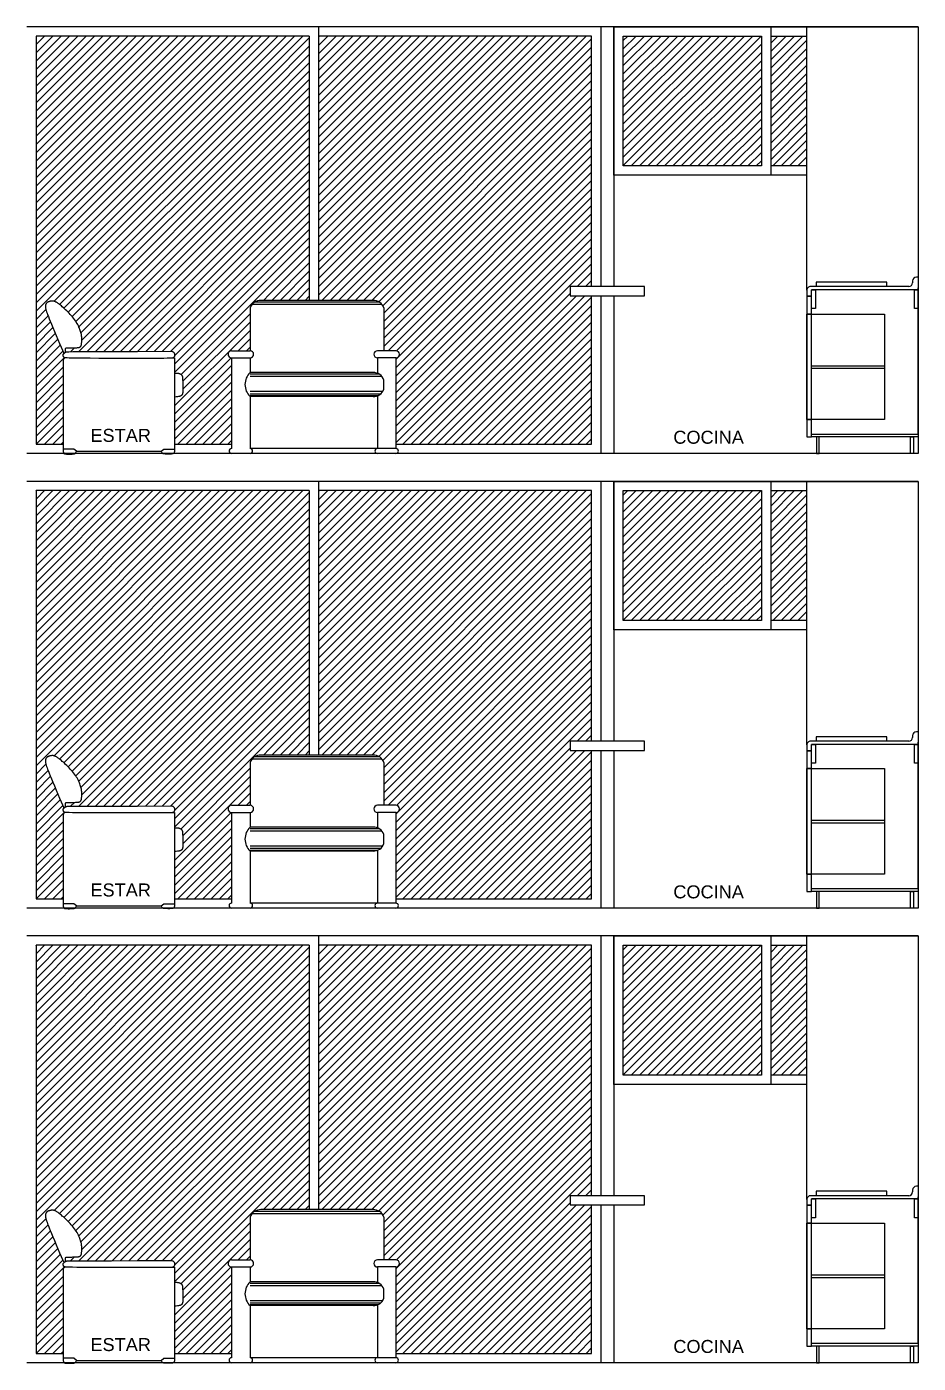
# Model space of a CAD drawing. Header units: millimetres. Extents: x 1217 to 2428, y 234 to 644.
# Drawn here: x 2238.77 to 2243.57, y 401.9 to 409.1 of the extents above; entities that cross this region are included whole.
import ezdxf

# ---------------------------------------------------------------- set-up
doc = ezdxf.new("R2010")
doc.units = ezdxf.units.MM
for name, color, linetype in [('0.1', 251, 'Continuous'), ('0.2', 2, 'Continuous'), ('0.3', 6, 'Continuous'), ('ARTEFACTOS', 4, 'Continuous'), ('MURO', 5, 'Continuous'), ('Texto', 1, 'Continuous')]:
    doc.layers.add(name, color=color, linetype=linetype)
doc.styles.get("Standard").update_dxf_attribs({"font": 'arial.ttf'})
pattern_1 = [(45, (422.33998, -295.273548), (-0.0224506403, 0.0224506403), [])]
pattern_2 = [(45, (422.33998, -292.823548), (-0.0224506403, 0.0224506403), [])]
pattern_3 = [(45, (422.33998, -290.373547), (-0.0224506403, 0.0224506403), [])]

# ---------------------------------------------------------------- blocks, each defined once
blk = doc.blocks.new('sillon elv 1')
at = {"layer": '0.2'}
blk.add_line((382065.2343, 7753267.5813), (382065.6901, 7753267.5813), dxfattribs=at)
for points in [[(382065.1739, 7753268.114), (382065.1742, 7753268.1156), (382065.1744, 7753268.1172), (382065.1745, 7753268.1189), (382065.1746, 7753268.1205), (382065.1745, 7753268.1222), (382065.1745, 7753268.1238), (382065.1744, 7753268.1253), (382065.1744, 7753268.1268), (382065.1745, 7753268.1281), (382065.1745, 7753268.1294), (382065.1747, 7753268.1306), (382065.1749, 7753268.1316), (382065.1751, 7753268.1326), (382065.1753, 7753268.1335), (382065.1756, 7753268.1342), (382065.1759, 7753268.1349), (382065.1762, 7753268.1355), (382065.1765, 7753268.136), (382065.1768, 7753268.1364), (382065.1771, 7753268.1368), (382065.1775, 7753268.1371), (382065.178, 7753268.1373), (382065.1785, 7753268.1375), (382065.179, 7753268.1376), (382065.1796, 7753268.1377), (382065.1804, 7753268.1378), (382065.1814, 7753268.1379), (382065.1828, 7753268.1379), (382065.1846, 7753268.138), (382065.187, 7753268.138), (382065.19, 7753268.1381), (382065.1937, 7753268.1381), (382065.1982, 7753268.1381), (382065.2034, 7753268.1382), (382065.2089, 7753268.1383), (382065.2147, 7753268.1384), (382065.2204, 7753268.1385), (382065.2259, 7753268.1386), (382065.231, 7753268.1388), (382065.2353, 7753268.139), (382065.2389, 7753268.1392), (382065.2417, 7753268.1395), (382065.2439, 7753268.1397), (382065.2455, 7753268.14), (382065.2467, 7753268.1403), (382065.2476, 7753268.1405), (382065.2482, 7753268.1408), (382065.2488, 7753268.141), (382065.2493, 7753268.1412), (382065.2498, 7753268.1413), (382065.2504, 7753268.1415), (382065.2509, 7753268.1417), (382065.2515, 7753268.142), (382065.2522, 7753268.1423), (382065.2529, 7753268.1426), (382065.2537, 7753268.1431), (382065.2545, 7753268.1437), (382065.2554, 7753268.1444), (382065.2563, 7753268.1454), (382065.2572, 7753268.1465), (382065.2581, 7753268.148), (382065.2589, 7753268.1498), (382065.2597, 7753268.1519), (382065.2604, 7753268.1545), (382065.2611, 7753268.1574), (382065.2616, 7753268.1608), (382065.262, 7753268.1645), (382065.2624, 7753268.1685), (382065.2626, 7753268.1727), (382065.2627, 7753268.1771), (382065.2627, 7753268.1816), (382065.2627, 7753268.1863), (382065.2625, 7753268.1909), (382065.2622, 7753268.1956), (382065.2617, 7753268.2004), (382065.2611, 7753268.2053), (382065.2603, 7753268.2102), (382065.2593, 7753268.2154), (382065.258, 7753268.2207), (382065.2565, 7753268.2262), (382065.2547, 7753268.2319), (382065.2526, 7753268.2378), (382065.2501, 7753268.2439), (382065.2474, 7753268.2502), (382065.2443, 7753268.2566), (382065.2408, 7753268.2632), (382065.2369, 7753268.2699), (382065.2327, 7753268.2767), (382065.228, 7753268.2836), (382065.2229, 7753268.2906), (382065.2176, 7753268.2976), (382065.212, 7753268.3046), (382065.2061, 7753268.3115), (382065.2001, 7753268.3182), (382065.194, 7753268.3249), (382065.1878, 7753268.3313), (382065.1816, 7753268.3375), (382065.1754, 7753268.3434), (382065.1694, 7753268.349), (382065.1635, 7753268.3543), (382065.1578, 7753268.3592), (382065.1525, 7753268.3637), (382065.1475, 7753268.3679), (382065.1429, 7753268.3715), (382065.1387, 7753268.3747), (382065.135, 7753268.3775), (382065.1316, 7753268.3799), (382065.1286, 7753268.382), (382065.1259, 7753268.3837), (382065.1233, 7753268.3851), (382065.1209, 7753268.3863), (382065.1187, 7753268.3874), (382065.1165, 7753268.3882), (382065.1144, 7753268.3889), (382065.1123, 7753268.3895), (382065.1103, 7753268.3899), (382065.1083, 7753268.3902), (382065.1063, 7753268.3904), (382065.1044, 7753268.3905), (382065.1024, 7753268.3904), (382065.1005, 7753268.3903), (382065.0985, 7753268.39), (382065.0966, 7753268.3897), (382065.0947, 7753268.3894), (382065.0929, 7753268.3889), (382065.0912, 7753268.3885), (382065.0896, 7753268.388), (382065.088, 7753268.3876), (382065.0866, 7753268.3872), (382065.0853, 7753268.3867), (382065.084, 7753268.3863), (382065.0829, 7753268.3859), (382065.0818, 7753268.3854), (382065.0808, 7753268.385), (382065.0798, 7753268.3846), (382065.0789, 7753268.3841), (382065.0779, 7753268.3836), (382065.077, 7753268.3831), (382065.0761, 7753268.3825), (382065.0752, 7753268.3818), (382065.0743, 7753268.3811), (382065.0735, 7753268.3803), (382065.0726, 7753268.3794), (382065.0718, 7753268.3784), (382065.071, 7753268.3773), (382065.0702, 7753268.376), (382065.0695, 7753268.3746), (382065.0688, 7753268.3731), (382065.0682, 7753268.3715), (382065.0677, 7753268.3697), (382065.0672, 7753268.3679), (382065.0668, 7753268.3659), (382065.0666, 7753268.3638), (382065.0665, 7753268.3614), (382065.0666, 7753268.3588), (382065.0669, 7753268.3558), (382065.0675, 7753268.3524), (382065.0683, 7753268.3484), (382065.0695, 7753268.3438), (382065.0711, 7753268.3385), (382065.0731, 7753268.3324), (382065.0756, 7753268.3252), (382065.0787, 7753268.3168), (382065.0825, 7753268.3069), (382065.0871, 7753268.2952), (382065.0925, 7753268.2816), (382065.099, 7753268.2658), (382065.1066, 7753268.2475), (382065.1153, 7753268.2269), (382065.1246, 7753268.2047), (382065.1341, 7753268.1823), (382065.1433, 7753268.1607), (382065.1516, 7753268.1412), (382065.1585, 7753268.125), (382065.1635, 7753268.1132), (382065.1662, 7753268.107)], [(382065.7482, 7753268.1195), (382065.7512, 7753268.1185), (382065.7538, 7753268.1173), (382065.7559, 7753268.1159), (382065.7576, 7753268.1144), (382065.759, 7753268.1129), (382065.7601, 7753268.1112), (382065.761, 7753268.1096), (382065.7617, 7753268.1079), (382065.7622, 7753268.1063), (382065.7626, 7753268.1048), (382065.7628, 7753268.1033), (382065.7629, 7753268.1018), (382065.763, 7753268.1004), (382065.7629, 7753268.0991), (382065.7628, 7753268.0978), (382065.7626, 7753268.0966), (382065.7624, 7753268.0954), (382065.7621, 7753268.0943), (382065.7618, 7753268.0932), (382065.7614, 7753268.0922), (382065.7609, 7753268.0912), (382065.7604, 7753268.0903), (382065.7599, 7753268.0894), (382065.7593, 7753268.0885), (382065.7586, 7753268.0877), (382065.7578, 7753268.0869), (382065.757, 7753268.0861), (382065.756, 7753268.0854), (382065.7551, 7753268.0847), (382065.754, 7753268.0841), (382065.7529, 7753268.0835), (382065.7517, 7753268.083), (382065.7502, 7753268.0826), (382065.7476, 7753268.0823), (382065.7428, 7753268.082), (382065.7348, 7753268.0818), (382065.7223, 7753268.0816), (382065.7045, 7753268.0815), (382065.6801, 7753268.0814), (382065.6482, 7753268.0813), (382065.6082, 7753268.0812), (382065.5617, 7753268.0812), (382065.5109, 7753268.0812), (382065.458, 7753268.0813), (382065.4051, 7753268.0813), (382065.3544, 7753268.0815), (382065.3081, 7753268.0817), (382065.2683, 7753268.0819), (382065.2366, 7753268.0823), (382065.2126, 7753268.0827), (382065.1951, 7753268.0832), (382065.1831, 7753268.0837), (382065.1755, 7753268.0842), (382065.1711, 7753268.0848), (382065.169, 7753268.0854), (382065.168, 7753268.0859), (382065.1673, 7753268.0865), (382065.1666, 7753268.0871), (382065.166, 7753268.0877), (382065.1655, 7753268.0884), (382065.1649, 7753268.0891), (382065.1645, 7753268.0899), (382065.164, 7753268.0907), (382065.1636, 7753268.0917), (382065.1633, 7753268.0927), (382065.1629, 7753268.0939), (382065.1627, 7753268.0951), (382065.1625, 7753268.0963), (382065.1623, 7753268.0976), (382065.1623, 7753268.0988), (382065.1623, 7753268.1), (382065.1625, 7753268.1011), (382065.1628, 7753268.1021), (382065.1632, 7753268.1031), (382065.1636, 7753268.1039), (382065.1642, 7753268.1048), (382065.1648, 7753268.1056), (382065.1655, 7753268.1063), (382065.1662, 7753268.1071), (382065.1669, 7753268.1078), (382065.1676, 7753268.1086), (382065.1684, 7753268.1094), (382065.1691, 7753268.1101), (382065.1699, 7753268.1109), (382065.1707, 7753268.1116), (382065.1716, 7753268.1124), (382065.1724, 7753268.113), (382065.1733, 7753268.1137), (382065.1743, 7753268.1143), (382065.1753, 7753268.1148), (382065.1764, 7753268.1153), (382065.1774, 7753268.1157), (382065.1785, 7753268.1161), (382065.1796, 7753268.1164), (382065.1807, 7753268.1167), (382065.1818, 7753268.1169), (382065.1839, 7753268.1172), (382065.1926, 7753268.1174), (382065.2144, 7753268.1176), (382065.2558, 7753268.1178), (382065.3233, 7753268.1181), (382065.4235, 7753268.1185), (382065.563, 7753268.1189), (382065.7482, 7753268.1195)], [(382065.1727, 7753268.0846), (382065.1704, 7753268.0832), (382065.1685, 7753268.0819), (382065.1669, 7753268.0806), (382065.1657, 7753268.0794), (382065.1647, 7753268.0781), (382065.164, 7753268.0769), (382065.1634, 7753268.0758), (382065.1631, 7753268.0746), (382065.1628, 7753268.0726), (382065.1626, 7753268.0652), (382065.1625, 7753268.047), (382065.1624, 7753268.0127), (382065.1624, 7753267.9567), (382065.1624, 7753267.8738), (382065.1624, 7753267.7584), (382065.1624, 7753267.6053)], [(382065.7621, 7753268.0013), (382065.7666, 7753268.0017), (382065.7707, 7753268.0019), (382065.7743, 7753268.0019), (382065.7775, 7753268.0017), (382065.7804, 7753268.0013), (382065.783, 7753268.0009), (382065.7852, 7753268.0003), (382065.7873, 7753267.9997), (382065.7892, 7753267.9991), (382065.791, 7753267.9984), (382065.7926, 7753267.9978), (382065.7941, 7753267.9971), (382065.7954, 7753267.9963), (382065.7966, 7753267.9955), (382065.7977, 7753267.9947), (382065.7987, 7753267.9938), (382065.7996, 7753267.9929), (382065.8005, 7753267.9919), (382065.8012, 7753267.9909), (382065.8018, 7753267.9898), (382065.8024, 7753267.9888), (382065.803, 7753267.9877), (382065.8034, 7753267.9866), (382065.8039, 7753267.9855), (382065.8043, 7753267.9843), (382065.8046, 7753267.9831), (382065.8049, 7753267.9816), (382065.8052, 7753267.9797), (382065.8055, 7753267.9773), (382065.8058, 7753267.9743), (382065.806, 7753267.9705), (382065.8062, 7753267.9658), (382065.8064, 7753267.9601), (382065.8066, 7753267.9536), (382065.8068, 7753267.9466), (382065.8069, 7753267.9394), (382065.8071, 7753267.9322), (382065.8072, 7753267.9251), (382065.8072, 7753267.9186), (382065.8072, 7753267.9129), (382065.8072, 7753267.9081), (382065.8072, 7753267.9041), (382065.807, 7753267.901), (382065.8069, 7753267.8984), (382065.8067, 7753267.8964), (382065.8065, 7753267.8948), (382065.8062, 7753267.8934), (382065.8059, 7753267.8922), (382065.8056, 7753267.891), (382065.8053, 7753267.8898), (382065.8048, 7753267.8887), (382065.8044, 7753267.8876), (382065.8039, 7753267.8865), (382065.8033, 7753267.8855), (382065.8027, 7753267.8845), (382065.802, 7753267.8836), (382065.8012, 7753267.8828), (382065.8004, 7753267.882), (382065.7995, 7753267.8812), (382065.7986, 7753267.8805), (382065.7976, 7753267.8799), (382065.7966, 7753267.8793), (382065.7955, 7753267.8787), (382065.7944, 7753267.8782), (382065.7933, 7753267.8777), (382065.7918, 7753267.8772), (382065.7898, 7753267.8767), (382065.787, 7753267.8762), (382065.783, 7753267.8755), (382065.7778, 7753267.8748), (382065.7709, 7753267.874), (382065.7621, 7753267.8731)], [(382065.1619, 7753267.5923), (382065.1619, 7753267.5897), (382065.1619, 7753267.5872), (382065.162, 7753267.585), (382065.1622, 7753267.5829), (382065.1624, 7753267.581), (382065.1627, 7753267.5792), (382065.163, 7753267.5776), (382065.1633, 7753267.5762), (382065.1636, 7753267.5749), (382065.164, 7753267.5737), (382065.1644, 7753267.5727), (382065.1648, 7753267.5718), (382065.1653, 7753267.5709), (382065.1658, 7753267.5702), (382065.1665, 7753267.5695), (382065.1672, 7753267.5689), (382065.168, 7753267.5684), (382065.1689, 7753267.5679), (382065.17, 7753267.5674), (382065.1712, 7753267.5671), (382065.1727, 7753267.5667), (382065.1744, 7753267.5664), (382065.1763, 7753267.5662), (382065.1785, 7753267.566), (382065.1811, 7753267.5658), (382065.1839, 7753267.5657), (382065.1869, 7753267.5657), (382065.19, 7753267.5656), (382065.1932, 7753267.5656), (382065.1965, 7753267.5656), (382065.1997, 7753267.5657), (382065.2028, 7753267.5657), (382065.2058, 7753267.5658), (382065.2087, 7753267.5658), (382065.2114, 7753267.5659), (382065.2139, 7753267.566), (382065.2162, 7753267.5662), (382065.2184, 7753267.5664), (382065.2203, 7753267.5667), (382065.2221, 7753267.5671), (382065.2237, 7753267.5675), (382065.2251, 7753267.5682), (382065.2265, 7753267.5691), (382065.2278, 7753267.5704), (382065.2292, 7753267.5722), (382065.2307, 7753267.5745), (382065.2324, 7753267.5775), (382065.2343, 7753267.5813)], [(382065.7625, 7753267.5923), (382065.7626, 7753267.5897), (382065.7625, 7753267.5872), (382065.7624, 7753267.585), (382065.7623, 7753267.5829), (382065.762, 7753267.581), (382065.7618, 7753267.5792), (382065.7615, 7753267.5776), (382065.7612, 7753267.5762), (382065.7608, 7753267.5749), (382065.7605, 7753267.5737), (382065.7601, 7753267.5727), (382065.7597, 7753267.5718), (382065.7592, 7753267.5709), (382065.7586, 7753267.5702), (382065.758, 7753267.5695), (382065.7573, 7753267.5689), (382065.7565, 7753267.5684), (382065.7556, 7753267.5679), (382065.7545, 7753267.5674), (382065.7533, 7753267.5671), (382065.7518, 7753267.5667), (382065.7501, 7753267.5664), (382065.7482, 7753267.5662), (382065.7459, 7753267.566), (382065.7434, 7753267.5658), (382065.7406, 7753267.5657), (382065.7376, 7753267.5657), (382065.7345, 7753267.5656), (382065.7312, 7753267.5656), (382065.728, 7753267.5656), (382065.7248, 7753267.5657), (382065.7216, 7753267.5657), (382065.7186, 7753267.5658), (382065.7158, 7753267.5658), (382065.7131, 7753267.5659), (382065.7106, 7753267.566), (382065.7083, 7753267.5662), (382065.7061, 7753267.5664), (382065.7041, 7753267.5667), (382065.7024, 7753267.5671), (382065.7008, 7753267.5675), (382065.6993, 7753267.5682), (382065.698, 7753267.5691), (382065.6966, 7753267.5704), (382065.6952, 7753267.5722), (382065.6937, 7753267.5745), (382065.6921, 7753267.5775), (382065.6901, 7753267.5813)]]:
    blk.add_lwpolyline(points, dxfattribs=at)
at = {"layer": '0.2', "elevation": 0}
for points in [[(382065.7529, 7753268.0835), (382065.7621, 7753268.0835), (382065.7621, 7753267.6053)], [(382065.1624, 7753267.6053), (382065.1619, 7753267.5923)], [(382065.2343, 7753267.5813), (382065.2197, 7753267.5923), (382065.1619, 7753267.5923)], [(382065.6901, 7753267.5813), (382065.7047, 7753267.5923), (382065.7636, 7753267.5923)], [(382065.7621, 7753267.6053), (382065.7625, 7753267.5923)]]:
    blk.add_lwpolyline(points, dxfattribs=at)

msp = doc.modelspace()

# ---------------------------------------------------------------- hatches: boundary and pattern name
at = {"layer": '0.1', "ltscale": 3}
h = msp.add_hatch(dxfattribs=at)
h.set_pattern_fill('ANSI31', color=256, scale=0.01)
h.set_pattern_definition(pattern_3)
h.paths.add_polyline_path([(2240.07395, 409.05099), (2238.81771, 409.05099), (2238.81771, 406.85099), (2238.96407, 406.85099), (2238.96407, 406.99078), (2238.96405, 407.10611), (2238.96405, 407.18904), (2238.96407, 407.24499), (2238.96413, 407.27935), (2238.96425, 407.29753), (2238.9645, 407.30673), (2238.96628, 407.31061), (2238.96925, 407.31364), (2238.97388, 407.31681), (2238.97013, 407.31784), (2238.96691, 407.32069), (2238.96503, 407.32439), (2238.96389, 407.32944), (2238.9641, 407.33402), (2238.96571, 407.337), (2238.96782, 407.33941), (2238.9652, 407.34554), (2238.96016, 407.35732), (2238.95324, 407.37355), (2238.94494, 407.39304), (2238.93579, 407.4146), (2238.92628, 407.43704), (2238.91694, 407.45919), (2238.90827, 407.47986), (2238.9007, 407.49811), (2238.89422, 407.51392), (2238.88873, 407.52754), (2238.88414, 407.53919), (2238.88034, 407.54911), (2238.87725, 407.55754), (2238.87476, 407.5647), (2238.87278, 407.57084), (2238.87121, 407.57616), (2238.86944, 407.58294), (2238.86831, 407.58977), (2238.86814, 407.59492), (2238.86863, 407.5992), (2238.86976, 407.60382), (2238.87182, 407.60836), (2238.8746, 407.61228), (2238.87798, 407.61507), (2238.88191, 407.61716), (2238.88562, 407.61863), (2238.88977, 407.61998), (2238.89482, 407.62138), (2238.90037, 407.62248), (2238.90611, 407.62291), (2238.91098, 407.62247), (2238.91503, 407.62161), (2238.91927, 407.62019), (2238.92379, 407.61814), (2238.92883, 407.61527), (2238.93331, 407.61225), (2238.93666, 407.60986), (2238.94038, 407.60708), (2238.94453, 407.60386), (2238.94913, 407.60019), (2238.95415, 407.59607), (2238.95951, 407.59153), (2238.96517, 407.58661), (2238.97106, 407.58132), (2238.97711, 407.57571), (2238.98327, 407.5698), (2238.98948, 407.56362), (2238.99567, 407.5572), (2239.00179, 407.55057), (2239.0078, 407.54379), (2239.01364, 407.5369), (2239.01926, 407.52993), (2239.02462, 407.52294), (2239.02966, 407.51596), (2239.03433, 407.50904), (2239.0386, 407.50222), (2239.04246, 407.49552), (2239.04594, 407.48894), (2239.04906, 407.48251), (2239.05182, 407.47624), (2239.05425, 407.47014), (2239.05636, 407.46423), (2239.05818, 407.45852), (2239.0597, 407.45302), (2239.06097, 407.44772), (2239.06199, 407.44258), (2239.0628, 407.43759), (2239.06342, 407.43272), (2239.06387, 407.42795), (2239.06417, 407.42325), (2239.06435, 407.4186), (2239.06442, 407.41399), (2239.06439, 407.40945), (2239.06426, 407.40504), (2239.06391, 407.39866), (2239.06305, 407.39122), (2239.06181, 407.38539), (2239.05989, 407.38024), (2239.05722, 407.37678), (2239.05413, 407.37459), (2239.05014, 407.37319), (2239.04856, 407.37255), (2239.04466, 407.3719), (2239.0406, 407.37155), (2239.03702, 407.37133), (2239.03263, 407.37113), (2239.02757, 407.37097), (2239.02208, 407.37083), (2239.01635, 407.37071), (2239.0106, 407.37062), (2239.00505, 407.37054), (2238.99991, 407.37048), (2238.99539, 407.37043), (2238.99164, 407.37039), (2238.98864, 407.37036), (2238.98627, 407.37032), (2238.98445, 407.37028), (2238.98308, 407.37023), (2238.98205, 407.37016), (2238.98128, 407.37007), (2238.98067, 407.36996), (2238.98013, 407.36981), (2238.97965, 407.36963), (2238.97921, 407.3694), (2238.97882, 407.36911), (2238.97846, 407.36876), (2238.97813, 407.36834), (2238.97783, 407.36784), (2238.97753, 407.36725), (2238.97726, 407.36658), (2238.97699, 407.3658), (2238.97675, 407.36493), (2238.97654, 407.36396), (2238.97636, 407.3629), (2238.97622, 407.36173), (2238.97613, 407.36047), (2238.97609, 407.3591), (2238.9761, 407.35764), (2238.97615, 407.35609), (2238.97631, 407.35113), (2238.97574, 407.34655), (2238.97947, 407.34826), (2238.98397, 407.34947), (2238.99429, 407.34971), (2239.01605, 407.34992), (2239.05743, 407.35016), (2239.12496, 407.35045), (2239.22518, 407.3508), (2239.36464, 407.35126), (2239.54989, 407.35182), (2239.55429, 407.35034), (2239.55852, 407.34763), (2239.56133, 407.3445), (2239.56346, 407.34049), (2239.56459, 407.33571), (2239.56466, 407.33155), (2239.56397, 407.32704), (2239.56248, 407.32303), (2239.55994, 407.3195), (2239.55539, 407.31585), (2239.56375, 407.31585), (2239.56375, 407.23366), (2239.56831, 407.23408), (2239.57425, 407.23435), (2239.58064, 407.23393), (2239.58568, 407.23299), (2239.59104, 407.23144), (2239.59589, 407.22942), (2239.5995, 407.22711), (2239.60215, 407.22437), (2239.60411, 407.22124), (2239.60597, 407.21691), (2239.60679, 407.21311), (2239.60733, 407.2084), (2239.60768, 407.2028), (2239.6079, 407.19809), (2239.6081, 407.19241), (2239.6083, 407.18596), (2239.60847, 407.17898), (2239.60862, 407.17174), (2239.60875, 407.16449), (2239.60884, 407.15749), (2239.6089, 407.15098), (2239.60892, 407.14522), (2239.60888, 407.1381), (2239.60863, 407.1305), (2239.60801, 407.12596), (2239.60676, 407.12138), (2239.60475, 407.11715), (2239.60186, 407.1139), (2239.59838, 407.11163), (2239.59467, 407.10985), (2239.59037, 407.10876), (2239.5847, 407.10788), (2239.57943, 407.10719), (2239.57253, 407.10638), (2239.56375, 407.10543), (2239.56375, 406.85099), (2239.87123, 406.85099), (2239.87123, 407.31691, -1), (2239.87123, 407.35486), (2239.97123, 407.35486), (2239.97123, 407.58579, -0.3308101), (2240.02982, 407.62581), (2240.07395, 407.62581)])
h = msp.add_hatch(dxfattribs=at)
h.set_pattern_fill('ANSI31', color=256, scale=0.01)
h.set_pattern_definition(pattern_3)
h.paths.add_polyline_path([(2240.28961, 409.05099), (2240.07395, 409.05099), (2240.07395, 407.62581), (2240.28961, 407.62581)])
h.paths.add_polyline_path([(2241.67351, 409.05099), (2240.33961, 409.05099), (2240.33961, 407.62581), (2240.6335, 407.62581, -0.3308107), (2240.69209, 407.58579), (2240.69209, 407.35486), (2240.75706, 407.35486, -1), (2240.75706, 407.31691), (2240.75706, 406.85099), (2241.67351, 406.85099)])
h.paths.add_polyline_path([(2241.81152, 409.05099), (2241.67351, 409.05099), (2241.67351, 406.85099), (2241.81152, 406.85099), (2241.81152, 407.65099), (2241.69651, 407.65099), (2241.69651, 407.70099), (2241.81152, 407.70099)])
h.paths.add_polyline_path([(2242.7263, 409.05099), (2241.98152, 409.05099), (2241.98152, 408.35099), (2242.7263, 408.35099)])
h.paths.add_polyline_path([(2242.97135, 409.05099), (2242.7763, 409.05099), (2242.7763, 408.35099), (2242.97135, 408.35099)])
h = msp.add_hatch(dxfattribs=at)
h.set_pattern_fill('ANSI31', color=256, scale=0.01)
h.set_pattern_definition(pattern_2)
h.paths.add_polyline_path([(2240.07395, 406.60099), (2238.81771, 406.60099), (2238.81771, 404.40099), (2238.96407, 404.40099), (2238.96407, 404.54078), (2238.96405, 404.65611), (2238.96405, 404.73904), (2238.96407, 404.79499), (2238.96413, 404.82935), (2238.96425, 404.84753), (2238.9645, 404.85673), (2238.96628, 404.86061), (2238.96925, 404.86364), (2238.97388, 404.86681), (2238.97013, 404.86784), (2238.96691, 404.87069), (2238.96503, 404.87439), (2238.96389, 404.87944), (2238.9641, 404.88402), (2238.96571, 404.88699), (2238.96782, 404.88941), (2238.9652, 404.89554), (2238.96016, 404.90732), (2238.95324, 404.92355), (2238.94494, 404.94304), (2238.93579, 404.9646), (2238.92628, 404.98704), (2238.91694, 405.00919), (2238.90827, 405.02986), (2238.9007, 405.04811), (2238.89422, 405.06392), (2238.88873, 405.07754), (2238.88414, 405.08919), (2238.88034, 405.09911), (2238.87725, 405.10754), (2238.87476, 405.1147), (2238.87278, 405.12084), (2238.87121, 405.12616), (2238.86944, 405.13294), (2238.86831, 405.13977), (2238.86814, 405.14492), (2238.86863, 405.1492), (2238.86976, 405.15382), (2238.87182, 405.15836), (2238.8746, 405.16228), (2238.87798, 405.16507), (2238.88191, 405.16716), (2238.88562, 405.16863), (2238.88977, 405.16998), (2238.89482, 405.17138), (2238.90037, 405.17248), (2238.90611, 405.17291), (2238.91098, 405.17247), (2238.91503, 405.17161), (2238.91927, 405.17019), (2238.92379, 405.16814), (2238.92883, 405.16527), (2238.93331, 405.16225), (2238.93666, 405.15986), (2238.94038, 405.15708), (2238.94453, 405.15386), (2238.94913, 405.15019), (2238.95415, 405.14607), (2238.95951, 405.14153), (2238.96517, 405.13661), (2238.97106, 405.13132), (2238.97711, 405.12571), (2238.98327, 405.1198), (2238.98948, 405.11362), (2238.99567, 405.1072), (2239.00179, 405.10057), (2239.0078, 405.09379), (2239.01364, 405.0869), (2239.01926, 405.07993), (2239.02462, 405.07294), (2239.02966, 405.06596), (2239.03433, 405.05904), (2239.0386, 405.05222), (2239.04246, 405.04552), (2239.04594, 405.03894), (2239.04906, 405.03251), (2239.05182, 405.02624), (2239.05425, 405.02014), (2239.05636, 405.01423), (2239.05818, 405.00852), (2239.0597, 405.00302), (2239.06097, 404.99772), (2239.06199, 404.99258), (2239.0628, 404.98759), (2239.06342, 404.98272), (2239.06387, 404.97795), (2239.06417, 404.97325), (2239.06435, 404.9686), (2239.06442, 404.96398), (2239.06439, 404.95945), (2239.06426, 404.95504), (2239.06391, 404.94866), (2239.06305, 404.94122), (2239.06181, 404.93539), (2239.05989, 404.93024), (2239.05722, 404.92678), (2239.05413, 404.92459), (2239.05014, 404.92319), (2239.04856, 404.92255), (2239.04466, 404.9219), (2239.0406, 404.92155), (2239.03702, 404.92133), (2239.03263, 404.92113), (2239.02757, 404.92097), (2239.02208, 404.92083), (2239.01635, 404.92071), (2239.0106, 404.92062), (2239.00505, 404.92054), (2238.99991, 404.92048), (2238.99539, 404.92043), (2238.99164, 404.92039), (2238.98864, 404.92036), (2238.98627, 404.92032), (2238.98445, 404.92028), (2238.98308, 404.92023), (2238.98205, 404.92016), (2238.98128, 404.92007), (2238.98067, 404.91996), (2238.98013, 404.91981), (2238.97965, 404.91963), (2238.97921, 404.9194), (2238.97882, 404.91911), (2238.97846, 404.91876), (2238.97813, 404.91834), (2238.97783, 404.91784), (2238.97753, 404.91725), (2238.97726, 404.91658), (2238.97699, 404.9158), (2238.97675, 404.91493), (2238.97654, 404.91396), (2238.97636, 404.9129), (2238.97622, 404.91173), (2238.97613, 404.91047), (2238.97609, 404.9091), (2238.9761, 404.90764), (2238.97615, 404.90609), (2238.97631, 404.90113), (2238.97574, 404.89655), (2238.97947, 404.89826), (2238.98397, 404.89947), (2238.99429, 404.89971), (2239.01605, 404.89992), (2239.05743, 404.90016), (2239.12496, 404.90045), (2239.22518, 404.9008), (2239.36464, 404.90126), (2239.54989, 404.90182), (2239.55429, 404.90034), (2239.55852, 404.89763), (2239.56133, 404.8945), (2239.56346, 404.89049), (2239.56459, 404.88571), (2239.56466, 404.88155), (2239.56397, 404.87704), (2239.56248, 404.87303), (2239.55994, 404.8695), (2239.55539, 404.86585), (2239.56375, 404.86585), (2239.56375, 404.78365), (2239.56831, 404.78408), (2239.57425, 404.78435), (2239.58064, 404.78393), (2239.58568, 404.78299), (2239.59104, 404.78144), (2239.59589, 404.77942), (2239.5995, 404.77711), (2239.60215, 404.77437), (2239.60411, 404.77124), (2239.60597, 404.76691), (2239.60679, 404.76311), (2239.60733, 404.7584), (2239.60768, 404.7528), (2239.6079, 404.74809), (2239.6081, 404.74241), (2239.6083, 404.73596), (2239.60847, 404.72898), (2239.60862, 404.72174), (2239.60875, 404.71449), (2239.60884, 404.70749), (2239.6089, 404.70098), (2239.60892, 404.69522), (2239.60888, 404.6881), (2239.60863, 404.6805), (2239.60801, 404.67596), (2239.60676, 404.67138), (2239.60475, 404.66715), (2239.60186, 404.6639), (2239.59838, 404.66163), (2239.59467, 404.65985), (2239.59037, 404.65876), (2239.5847, 404.65788), (2239.57943, 404.65719), (2239.57253, 404.65638), (2239.56375, 404.65543), (2239.56375, 404.40099), (2239.87123, 404.40099), (2239.87123, 404.86691, -1), (2239.87123, 404.90486), (2239.97123, 404.90486), (2239.97123, 405.13579, -0.3308101), (2240.02982, 405.17581), (2240.07395, 405.17581)])
h = msp.add_hatch(dxfattribs=at)
h.set_pattern_fill('ANSI31', color=256, scale=0.01)
h.set_pattern_definition(pattern_2)
h.paths.add_polyline_path([(2240.28961, 406.60099), (2240.07395, 406.60099), (2240.07395, 405.17581), (2240.28961, 405.17581)])
h.paths.add_polyline_path([(2241.67351, 406.60099), (2240.33961, 406.60099), (2240.33961, 405.17581), (2240.6335, 405.17581, -0.3308107), (2240.69209, 405.13579), (2240.69209, 404.90486), (2240.75706, 404.90486, -1), (2240.75706, 404.86691), (2240.75706, 404.40099), (2241.67351, 404.40099)])
h.paths.add_polyline_path([(2241.81152, 406.60099), (2241.67351, 406.60099), (2241.67351, 404.40099), (2241.81152, 404.40099), (2241.81152, 405.20099), (2241.69651, 405.20099), (2241.69651, 405.25099), (2241.81152, 405.25099)])
h.paths.add_polyline_path([(2242.7263, 406.60099), (2241.98152, 406.60099), (2241.98152, 405.90099), (2242.7263, 405.90099)])
h.paths.add_polyline_path([(2242.97135, 406.60099), (2242.7763, 406.60099), (2242.7763, 405.90099), (2242.97135, 405.90099)])
h = msp.add_hatch(dxfattribs=at)
h.set_pattern_fill('ANSI31', color=256, scale=0.01)
h.set_pattern_definition(pattern_1)
h.paths.add_polyline_path([(2240.07395, 404.15099), (2238.81771, 404.15099), (2238.81771, 401.95099), (2238.96407, 401.95099), (2238.96407, 402.09078), (2238.96405, 402.20611), (2238.96405, 402.28904), (2238.96407, 402.34499), (2238.96413, 402.37935), (2238.96425, 402.39753), (2238.9645, 402.40673), (2238.96628, 402.41061), (2238.96925, 402.41364), (2238.97388, 402.41681), (2238.97013, 402.41784), (2238.96691, 402.42069), (2238.96503, 402.42439), (2238.96389, 402.42944), (2238.9641, 402.43402), (2238.96571, 402.43699), (2238.96782, 402.43941), (2238.9652, 402.44554), (2238.96016, 402.45732), (2238.95324, 402.47355), (2238.94494, 402.49304), (2238.93579, 402.5146), (2238.92628, 402.53704), (2238.91694, 402.55919), (2238.90827, 402.57986), (2238.9007, 402.59811), (2238.89422, 402.61392), (2238.88873, 402.62754), (2238.88414, 402.63919), (2238.88034, 402.64911), (2238.87725, 402.65754), (2238.87476, 402.6647), (2238.87278, 402.67084), (2238.87121, 402.67616), (2238.86944, 402.68294), (2238.86831, 402.68977), (2238.86814, 402.69492), (2238.86863, 402.6992), (2238.86976, 402.70382), (2238.87182, 402.70836), (2238.8746, 402.71228), (2238.87798, 402.71507), (2238.88191, 402.71716), (2238.88562, 402.71863), (2238.88977, 402.71998), (2238.89482, 402.72138), (2238.90037, 402.72248), (2238.90611, 402.72291), (2238.91098, 402.72247), (2238.91503, 402.72161), (2238.91927, 402.72019), (2238.92379, 402.71814), (2238.92883, 402.71527), (2238.93331, 402.71225), (2238.93666, 402.70986), (2238.94038, 402.70708), (2238.94453, 402.70386), (2238.94913, 402.70019), (2238.95415, 402.69606), (2238.95951, 402.69153), (2238.96517, 402.68661), (2238.97106, 402.68132), (2238.97711, 402.67571), (2238.98327, 402.6698), (2238.98948, 402.66362), (2238.99567, 402.6572), (2239.00179, 402.65057), (2239.0078, 402.64379), (2239.01364, 402.6369), (2239.01926, 402.62993), (2239.02462, 402.62294), (2239.02966, 402.61596), (2239.03433, 402.60904), (2239.0386, 402.60222), (2239.04246, 402.59551), (2239.04594, 402.58894), (2239.04906, 402.58251), (2239.05182, 402.57624), (2239.05425, 402.57014), (2239.05636, 402.56423), (2239.05818, 402.55852), (2239.0597, 402.55302), (2239.06097, 402.54772), (2239.06199, 402.54258), (2239.0628, 402.53759), (2239.06342, 402.53272), (2239.06387, 402.52795), (2239.06417, 402.52325), (2239.06435, 402.5186), (2239.06442, 402.51398), (2239.06439, 402.50945), (2239.06426, 402.50504), (2239.06391, 402.49866), (2239.06305, 402.49121), (2239.06181, 402.48539), (2239.05989, 402.48024), (2239.05722, 402.47678), (2239.05413, 402.47459), (2239.05014, 402.47319), (2239.04856, 402.47255), (2239.04466, 402.4719), (2239.0406, 402.47155), (2239.03702, 402.47133), (2239.03263, 402.47113), (2239.02757, 402.47097), (2239.02208, 402.47083), (2239.01635, 402.47071), (2239.0106, 402.47062), (2239.00505, 402.47054), (2238.99991, 402.47048), (2238.99539, 402.47043), (2238.99164, 402.47039), (2238.98864, 402.47035), (2238.98627, 402.47032), (2238.98445, 402.47028), (2238.98308, 402.47023), (2238.98205, 402.47016), (2238.98128, 402.47007), (2238.98067, 402.46996), (2238.98013, 402.46981), (2238.97965, 402.46963), (2238.97921, 402.4694), (2238.97882, 402.46911), (2238.97846, 402.46876), (2238.97813, 402.46834), (2238.97783, 402.46784), (2238.97753, 402.46725), (2238.97726, 402.46658), (2238.97699, 402.4658), (2238.97675, 402.46493), (2238.97654, 402.46396), (2238.97636, 402.4629), (2238.97622, 402.46173), (2238.97613, 402.46047), (2238.97609, 402.4591), (2238.9761, 402.45764), (2238.97615, 402.45609), (2238.97631, 402.45113), (2238.97574, 402.44655), (2238.97947, 402.44826), (2238.98397, 402.44947), (2238.99429, 402.44971), (2239.01605, 402.44992), (2239.05743, 402.45016), (2239.12496, 402.45045), (2239.22518, 402.4508), (2239.36464, 402.45126), (2239.54989, 402.45182), (2239.55429, 402.45034), (2239.55852, 402.44763), (2239.56133, 402.4445), (2239.56346, 402.44049), (2239.56459, 402.43571), (2239.56466, 402.43155), (2239.56397, 402.42704), (2239.56248, 402.42303), (2239.55994, 402.4195), (2239.55539, 402.41585), (2239.56375, 402.41585), (2239.56375, 402.33365), (2239.56831, 402.33408), (2239.57425, 402.33435), (2239.58064, 402.33393), (2239.58568, 402.33299), (2239.59104, 402.33144), (2239.59589, 402.32942), (2239.5995, 402.32711), (2239.60215, 402.32437), (2239.60411, 402.32124), (2239.60597, 402.31691), (2239.60679, 402.31311), (2239.60733, 402.3084), (2239.60768, 402.3028), (2239.6079, 402.29809), (2239.6081, 402.29241), (2239.6083, 402.28596), (2239.60847, 402.27898), (2239.60862, 402.27174), (2239.60875, 402.26449), (2239.60884, 402.25749), (2239.6089, 402.25098), (2239.60892, 402.24522), (2239.60888, 402.2381), (2239.60863, 402.2305), (2239.60801, 402.22596), (2239.60676, 402.22138), (2239.60475, 402.21715), (2239.60186, 402.2139), (2239.59838, 402.21163), (2239.59467, 402.20985), (2239.59037, 402.20876), (2239.5847, 402.20788), (2239.57943, 402.20719), (2239.57253, 402.20638), (2239.56375, 402.20543), (2239.56375, 401.95099), (2239.87123, 401.95099), (2239.87123, 402.41691, -1), (2239.87123, 402.45486), (2239.97123, 402.45486), (2239.97123, 402.68579, -0.3308101), (2240.02982, 402.72581), (2240.07395, 402.72581)])
h = msp.add_hatch(dxfattribs=at)
h.set_pattern_fill('ANSI31', color=256, scale=0.01)
h.set_pattern_definition(pattern_1)
h.paths.add_polyline_path([(2240.28961, 404.15099), (2240.07395, 404.15099), (2240.07395, 402.72581), (2240.28961, 402.72581)])
h.paths.add_polyline_path([(2241.67351, 404.15099), (2240.33961, 404.15099), (2240.33961, 402.72581), (2240.6335, 402.72581, -0.3308107), (2240.69209, 402.68579), (2240.69209, 402.45486), (2240.75706, 402.45486, -1), (2240.75706, 402.41691), (2240.75706, 401.95099), (2241.67351, 401.95099)])
h.paths.add_polyline_path([(2241.81152, 404.15099), (2241.67351, 404.15099), (2241.67351, 401.95099), (2241.81152, 401.95099), (2241.81152, 402.75099), (2241.69651, 402.75099), (2241.69651, 402.80099), (2241.81152, 402.80099)])
h.paths.add_polyline_path([(2242.7263, 404.15099), (2241.98152, 404.15099), (2241.98152, 403.45099), (2242.7263, 403.45099)])
h.paths.add_polyline_path([(2242.97135, 404.15099), (2242.7763, 404.15099), (2242.7763, 403.45099), (2242.97135, 403.45099)])

# ---------------------------------------------------------------- linework, layer by layer
at = {"layer": '0.1', "ltscale": 3, "elevation": 0}
for points in [[(2240.33961, 409.10099), (2240.33961, 407.62581)], [(2242.97135, 408.30099), (2241.93152, 408.30099), (2241.93152, 409.10099), (2243.57108, 409.10099)], [(2242.7763, 409.10099), (2242.7763, 408.30099)], [(2240.28961, 409.05099), (2238.81771, 409.05099), (2238.81771, 406.85099), (2238.96407, 406.85099)], [(2240.28961, 409.05099), (2240.28961, 407.62581)], [(2241.81152, 407.70099), (2241.81152, 409.05099), (2240.33961, 409.05099)], [(2242.7263, 408.35099), (2241.98152, 408.35099), (2241.98152, 409.05099), (2242.7263, 409.05099)], [(2242.7263, 409.05099), (2242.7263, 408.35099)], [(2242.7763, 409.05099), (2242.97135, 409.05099)], [(2242.97135, 408.35099), (2242.7763, 408.35099)], [(2240.75706, 406.85099), (2241.81152, 406.85099), (2241.81152, 407.65099)], [(2239.56375, 406.85099), (2239.87123, 406.85099)], [(2240.33961, 406.65099), (2240.33961, 405.17581)], [(2242.97135, 405.85099), (2241.93152, 405.85099), (2241.93152, 406.65099), (2243.57108, 406.65099)], [(2242.7763, 406.65099), (2242.7763, 405.85099)], [(2240.28961, 406.60099), (2238.81771, 406.60099), (2238.81771, 404.40099), (2238.96407, 404.40099)], [(2240.28961, 406.60099), (2240.28961, 405.17581)], [(2241.81152, 405.25099), (2241.81152, 406.60099), (2240.33961, 406.60099)], [(2242.7263, 405.90099), (2241.98152, 405.90099), (2241.98152, 406.60099), (2242.7263, 406.60099)], [(2242.7263, 406.60099), (2242.7263, 405.90099)], [(2242.7763, 406.60099), (2242.97135, 406.60099)], [(2242.97135, 405.90099), (2242.7763, 405.90099)], [(2240.75706, 404.40099), (2241.81152, 404.40099), (2241.81152, 405.20099)], [(2239.56375, 404.40099), (2239.87123, 404.40099)], [(2240.33961, 404.20099), (2240.33961, 402.72581)], [(2242.97135, 403.40099), (2241.93152, 403.40099), (2241.93152, 404.20099), (2243.57108, 404.20099)], [(2242.7763, 404.20099), (2242.7763, 403.40099)], [(2240.28961, 404.15099), (2238.81771, 404.15099), (2238.81771, 401.95099), (2238.96407, 401.95099)], [(2240.28961, 404.15099), (2240.28961, 402.72581)], [(2241.81152, 402.80099), (2241.81152, 404.15099), (2240.33961, 404.15099)], [(2242.7263, 403.45099), (2241.98152, 403.45099), (2241.98152, 404.15099), (2242.7263, 404.15099)], [(2242.7263, 404.15099), (2242.7263, 403.45099)], [(2242.7763, 404.15099), (2242.97135, 404.15099)], [(2242.97135, 403.45099), (2242.7763, 403.45099)], [(2240.75706, 401.95099), (2241.81152, 401.95099), (2241.81152, 402.75099)], [(2239.56375, 401.95099), (2239.87123, 401.95099)]]:
    msp.add_lwpolyline(points, dxfattribs=at)
at = {"layer": '0.1', "linetype": 'ByBlock', "elevation": 0}
for points in [[(2240.63821, 407.62581), (2240.02982, 407.62581)], [(2240.63821, 407.62581), (2240.02982, 407.62581)], [(2239.97123, 407.58579), (2239.97123, 407.35486)], [(2239.97123, 407.58579), (2239.97123, 407.35486)], [(2240.68179, 407.60417), (2239.98152, 407.60417)], [(2240.66791, 407.61648), (2239.99541, 407.61648)], [(2240.69209, 407.58579), (2240.69209, 407.35486)], [(2240.69209, 407.58579), (2240.69209, 407.35486)], [(2240.69209, 407.58579), (2240.69209, 407.35486)], [(2239.87123, 407.35486), (2239.97123, 407.35486)], [(2239.87123, 407.35486), (2239.97123, 407.35486)], [(2240.75706, 407.35486), (2240.65706, 407.35486)], [(2240.75706, 407.35486), (2240.65706, 407.35486)], [(2239.87123, 407.31691), (2239.87123, 406.8277)], [(2239.87123, 407.31691), (2239.97123, 407.31691)], [(2239.87123, 407.31691), (2239.87123, 406.8277)], [(2239.87123, 407.31691), (2239.97123, 407.31691)], [(2239.97123, 407.31691), (2239.97123, 407.23705)], [(2239.97123, 407.31691), (2239.97123, 407.23705)], [(2240.65706, 407.31691), (2240.65706, 407.23705)], [(2240.75706, 407.31691), (2240.65706, 407.31691)], [(2240.65706, 407.31691), (2240.65706, 407.23705)], [(2240.75706, 407.31691), (2240.65706, 407.31691)], [(2240.75706, 407.31691), (2240.75706, 406.8277)], [(2240.75706, 407.31691), (2240.75706, 406.8277)], [(2240.63821, 407.23705), (2239.97123, 407.23705)], [(2240.63821, 407.23705), (2239.97123, 407.23705)], [(2240.66627, 407.22873), (2239.97123, 407.22873)], [(2240.68129, 407.21601), (2239.97123, 407.21601)], [(2240.68129, 407.21601), (2239.97123, 407.21601)], [(2240.69209, 407.14849), (2240.69209, 407.19703)], [(2240.68547, 407.13508), (2239.97123, 407.13508)], [(2240.67293, 407.12138), (2239.97123, 407.12138)], [(2240.65706, 407.11233), (2239.97123, 407.11233)], [(2240.65706, 407.11233), (2239.97123, 407.11233)], [(2239.97123, 407.10846), (2239.97123, 406.8277)], [(2240.6335, 407.10846), (2239.97123, 407.10846)], [(2239.97123, 407.10846), (2239.97123, 406.8277)], [(2240.6335, 407.10846), (2239.97123, 407.10846)], [(2240.65706, 407.11233), (2240.65706, 406.83156)], [(2240.65706, 407.10846), (2240.65706, 406.8277)], [(2240.75706, 406.8277), (2239.97123, 406.8277)], [(2240.75706, 406.8277), (2239.97123, 406.8277)], [(2240.63821, 405.17581), (2240.02982, 405.17581)], [(2240.63821, 405.17581), (2240.02982, 405.17581)], [(2239.97123, 405.13579), (2239.97123, 404.90486)], [(2239.97123, 405.13579), (2239.97123, 404.90486)], [(2240.68179, 405.15417), (2239.98152, 405.15417)], [(2240.66791, 405.16648), (2239.99541, 405.16648)], [(2240.69209, 405.13579), (2240.69209, 404.90486)], [(2240.69209, 405.13579), (2240.69209, 404.90486)], [(2240.69209, 405.13579), (2240.69209, 404.90486)], [(2239.87123, 404.90486), (2239.97123, 404.90486)], [(2239.87123, 404.90486), (2239.97123, 404.90486)], [(2240.75706, 404.90486), (2240.65706, 404.90486)], [(2240.75706, 404.90486), (2240.65706, 404.90486)], [(2239.87123, 404.86691), (2239.87123, 404.3777)], [(2239.87123, 404.86691), (2239.97123, 404.86691)], [(2239.87123, 404.86691), (2239.87123, 404.3777)], [(2239.87123, 404.86691), (2239.97123, 404.86691)], [(2239.97123, 404.86691), (2239.97123, 404.78705)], [(2239.97123, 404.86691), (2239.97123, 404.78705)], [(2240.65706, 404.86691), (2240.65706, 404.78705)], [(2240.75706, 404.86691), (2240.65706, 404.86691)], [(2240.65706, 404.86691), (2240.65706, 404.78705)], [(2240.75706, 404.86691), (2240.65706, 404.86691)], [(2240.75706, 404.86691), (2240.75706, 404.3777)], [(2240.75706, 404.86691), (2240.75706, 404.3777)], [(2240.63821, 404.78705), (2239.97123, 404.78705)], [(2240.63821, 404.78705), (2239.97123, 404.78705)], [(2240.66627, 404.77873), (2239.97123, 404.77873)], [(2240.68129, 404.76601), (2239.97123, 404.76601)], [(2240.68129, 404.76601), (2239.97123, 404.76601)], [(2240.69209, 404.69849), (2240.69209, 404.74703)], [(2240.68547, 404.68508), (2239.97123, 404.68508)], [(2240.67293, 404.67138), (2239.97123, 404.67138)], [(2240.65706, 404.66233), (2239.97123, 404.66233)], [(2240.65706, 404.66233), (2239.97123, 404.66233)], [(2239.97123, 404.65846), (2239.97123, 404.3777)], [(2240.6335, 404.65846), (2239.97123, 404.65846)], [(2239.97123, 404.65846), (2239.97123, 404.3777)], [(2240.6335, 404.65846), (2239.97123, 404.65846)], [(2240.65706, 404.66233), (2240.65706, 404.38156)], [(2240.65706, 404.65846), (2240.65706, 404.3777)], [(2240.75706, 404.3777), (2239.97123, 404.3777)], [(2240.75706, 404.3777), (2239.97123, 404.3777)], [(2240.63821, 402.72581), (2240.02982, 402.72581)], [(2240.63821, 402.72581), (2240.02982, 402.72581)], [(2239.97123, 402.68579), (2239.97123, 402.45486)], [(2239.97123, 402.68579), (2239.97123, 402.45486)], [(2240.68179, 402.70417), (2239.98152, 402.70417)], [(2240.66791, 402.71648), (2239.99541, 402.71648)], [(2240.69209, 402.68579), (2240.69209, 402.45486)], [(2240.69209, 402.68579), (2240.69209, 402.45486)], [(2240.69209, 402.68579), (2240.69209, 402.45486)], [(2239.87123, 402.45486), (2239.97123, 402.45486)], [(2239.87123, 402.45486), (2239.97123, 402.45486)], [(2240.75706, 402.45486), (2240.65706, 402.45486)], [(2240.75706, 402.45486), (2240.65706, 402.45486)], [(2239.87123, 402.41691), (2239.87123, 401.9277)], [(2239.87123, 402.41691), (2239.97123, 402.41691)], [(2239.87123, 402.41691), (2239.87123, 401.9277)], [(2239.87123, 402.41691), (2239.97123, 402.41691)], [(2239.97123, 402.41691), (2239.97123, 402.33705)], [(2239.97123, 402.41691), (2239.97123, 402.33705)], [(2240.65706, 402.41691), (2240.65706, 402.33705)], [(2240.75706, 402.41691), (2240.65706, 402.41691)], [(2240.65706, 402.41691), (2240.65706, 402.33705)], [(2240.75706, 402.41691), (2240.65706, 402.41691)], [(2240.75706, 402.41691), (2240.75706, 401.9277)], [(2240.75706, 402.41691), (2240.75706, 401.9277)], [(2240.63821, 402.33705), (2239.97123, 402.33705)], [(2240.63821, 402.33705), (2239.97123, 402.33705)], [(2240.66627, 402.32873), (2239.97123, 402.32873)], [(2240.68129, 402.31601), (2239.97123, 402.31601)], [(2240.68129, 402.31601), (2239.97123, 402.31601)], [(2240.69209, 402.24849), (2240.69209, 402.29703)], [(2240.68547, 402.23508), (2239.97123, 402.23508)], [(2240.67293, 402.22138), (2239.97123, 402.22138)], [(2240.65706, 402.21233), (2239.97123, 402.21233)], [(2240.65706, 402.21233), (2239.97123, 402.21233)], [(2239.97123, 402.20846), (2239.97123, 401.9277)], [(2240.6335, 402.20846), (2239.97123, 402.20846)], [(2239.97123, 402.20846), (2239.97123, 401.9277)], [(2240.6335, 402.20846), (2239.97123, 402.20846)], [(2240.65706, 402.21233), (2240.65706, 401.93156)], [(2240.65706, 402.20846), (2240.65706, 401.9277)], [(2240.75706, 401.9277), (2239.97123, 401.9277)], [(2240.75706, 401.9277), (2239.97123, 401.9277)]]:
    msp.add_lwpolyline(points, dxfattribs=at)
at = {"layer": '0.1', "linetype": 'ByBlock'}
for centre, radius, start, end in [((2240.02746, 407.56637, 0), 0.05949, 87.731971, 160.95095), ((2240.02746, 407.56637, 0), 0.05949, 87.731971, 160.95095), ((2240.63585, 407.56637, 0), 0.05949, 19.04905, 92.268029), ((2240.63585, 407.56637, 0), 0.05949, 19.04905, 92.268029), ((2239.87123, 407.33589, 0), 0.01897, 90, 270), ((2239.87123, 407.33589, 0), 0.01897, 90, 270), ((2239.97123, 407.33589, 0), 0.01897, 270, 90), ((2239.97123, 407.33589, 0), 0.01897, 270, 90), ((2240.65706, 407.33589, 0), 0.01897, 90, 270), ((2240.65706, 407.33589, 0), 0.01897, 90, 270), ((2240.75706, 407.33589, 0), 0.01897, 270, 90), ((2240.75706, 407.33589, 0), 0.01897, 270, 90), ((2240.03266, 407.17276, 0), 0.08893, 133.695506, 226.304494), ((2240.03266, 407.17276, 0), 0.08893, 133.695506, 226.304494), ((2240.63585, 407.17761, 0), 0.05949, 19.04905, 92.268029), ((2240.63585, 407.17761, 0), 0.05949, 19.04905, 92.268029), ((2240.63585, 407.16791, 0), 0.05949, 267.731971, 340.95095), ((2240.63585, 407.16791, 0), 0.05949, 267.731971, 340.95095), ((2239.87123, 406.81435, 0), 0.01335, 90, 270), ((2239.87123, 406.81435, 0), 0.01335, 90, 270), ((2239.97123, 406.81435, 0), 0.01335, 270, 90), ((2239.97123, 406.81435, 0), 0.01335, 270, 90), ((2240.65706, 406.81435, 0), 0.01335, 90, 270), ((2240.65706, 406.81435, 0), 0.01335, 90, 270), ((2240.75706, 406.81435, 0), 0.01335, 270, 90), ((2240.75706, 406.81435, 0), 0.01335, 270, 90), ((2240.02746, 405.11637, 0), 0.05949, 87.731971, 160.95095), ((2240.02746, 405.11637, 0), 0.05949, 87.731971, 160.95095), ((2240.63585, 405.11637, 0), 0.05949, 19.04905, 92.268029), ((2240.63585, 405.11637, 0), 0.05949, 19.04905, 92.268029), ((2239.87123, 404.88589, 0), 0.01897, 90, 270), ((2239.87123, 404.88589, 0), 0.01897, 90, 270), ((2239.97123, 404.88589, 0), 0.01897, 270, 90), ((2239.97123, 404.88589, 0), 0.01897, 270, 90), ((2240.65706, 404.88589, 0), 0.01897, 90, 270), ((2240.65706, 404.88589, 0), 0.01897, 90, 270), ((2240.75706, 404.88589, 0), 0.01897, 270, 90), ((2240.75706, 404.88589, 0), 0.01897, 270, 90), ((2240.03266, 404.72276, 0), 0.08893, 133.695506, 226.304494), ((2240.03266, 404.72276, 0), 0.08893, 133.695506, 226.304494), ((2240.63585, 404.72761, 0), 0.05949, 19.04905, 92.268029), ((2240.63585, 404.72761, 0), 0.05949, 19.04905, 92.268029), ((2240.63585, 404.71791, 0), 0.05949, 267.731971, 340.95095), ((2240.63585, 404.71791, 0), 0.05949, 267.731971, 340.95095), ((2239.87123, 404.36435, 0), 0.01335, 90, 270), ((2239.87123, 404.36435, 0), 0.01335, 90, 270), ((2239.97123, 404.36435, 0), 0.01335, 270, 90), ((2239.97123, 404.36435, 0), 0.01335, 270, 90), ((2240.65706, 404.36435, 0), 0.01335, 90, 270), ((2240.65706, 404.36435, 0), 0.01335, 90, 270), ((2240.75706, 404.36435, 0), 0.01335, 270, 90), ((2240.75706, 404.36435, 0), 0.01335, 270, 90), ((2240.02746, 402.66637, 0), 0.05949, 87.731971, 160.95095), ((2240.02746, 402.66637, 0), 0.05949, 87.731971, 160.95095), ((2240.63585, 402.66637, 0), 0.05949, 19.04905, 92.268029), ((2240.63585, 402.66637, 0), 0.05949, 19.04905, 92.268029), ((2239.87123, 402.43589, 0), 0.01897, 90, 270), ((2239.87123, 402.43589, 0), 0.01897, 90, 270), ((2239.97123, 402.43589, 0), 0.01897, 270, 90), ((2239.97123, 402.43589, 0), 0.01897, 270, 90), ((2240.65706, 402.43589, 0), 0.01897, 90, 270), ((2240.65706, 402.43589, 0), 0.01897, 90, 270), ((2240.75706, 402.43589, 0), 0.01897, 270, 90), ((2240.75706, 402.43589, 0), 0.01897, 270, 90), ((2240.03266, 402.27276, 0), 0.08893, 133.695506, 226.304494), ((2240.03266, 402.27276, 0), 0.08893, 133.695506, 226.304494), ((2240.63585, 402.27761, 0), 0.05949, 19.04905, 92.268029), ((2240.63585, 402.27761, 0), 0.05949, 19.04905, 92.268029), ((2240.63585, 402.26791, 0), 0.05949, 267.731971, 340.95095), ((2240.63585, 402.26791, 0), 0.05949, 267.731971, 340.95095), ((2239.87123, 401.91435, 0), 0.01335, 90, 270), ((2239.87123, 401.91435, 0), 0.01335, 90, 270), ((2239.97123, 401.91435, 0), 0.01335, 270, 90), ((2239.97123, 401.91435, 0), 0.01335, 270, 90), ((2240.65706, 401.91435, 0), 0.01335, 90, 270), ((2240.65706, 401.91435, 0), 0.01335, 90, 270), ((2240.75706, 401.91435, 0), 0.01335, 270, 90), ((2240.75706, 401.91435, 0), 0.01335, 270, 90)]:
    msp.add_arc(centre, radius, start, end, dxfattribs=at)
at = {"layer": '0.2', "ltscale": 3, "elevation": 0}
for points in [[(2241.86152, 409.10099), (2241.86152, 407.70099)], [(2241.93152, 409.10099), (2241.93152, 407.70099)], [(2242.97135, 407.68074), (2242.97135, 409.10099)], [(2241.86152, 407.65099), (2241.86152, 406.80099)], [(2241.93152, 407.65099), (2241.93152, 406.80099)], [(2241.86152, 406.65099), (2241.86152, 405.25099)], [(2241.93152, 406.65099), (2241.93152, 405.25099)], [(2242.97135, 405.23074), (2242.97135, 406.65099)], [(2241.86152, 405.20099), (2241.86152, 404.35099)], [(2241.93152, 405.20099), (2241.93152, 404.35099)], [(2241.86152, 404.20099), (2241.86152, 402.80099)], [(2241.93152, 404.20099), (2241.93152, 402.80099)], [(2242.97135, 402.78074), (2242.97135, 404.20099)], [(2241.86152, 402.75099), (2241.86152, 401.90099)], [(2241.93152, 402.75099), (2241.93152, 401.90099)]]:
    msp.add_lwpolyline(points, dxfattribs=at)
at = {"layer": '0.2', "elevation": 0}
for points in [[(2243.40279, 407.72485), (2243.02177, 407.72485), (2243.02177, 407.7025), (2243.40279, 407.7025)], [(2242.97135, 406.98413), (2242.99667, 406.98413), (2242.99667, 407.55263), (2242.97135, 407.55263)], [(2242.97151, 407.55263), (2243.39013, 407.55263), (2243.39013, 406.98413), (2242.97151, 406.98413)], [(2243.40279, 405.27485), (2243.02177, 405.27485), (2243.02177, 405.2525), (2243.40279, 405.2525)], [(2242.97135, 404.53413), (2242.99667, 404.53413), (2242.99667, 405.10263), (2242.97135, 405.10263)], [(2242.97151, 405.10263), (2243.39013, 405.10263), (2243.39013, 404.53413), (2242.97151, 404.53413)], [(2243.40279, 402.82485), (2243.02177, 402.82485), (2243.02177, 402.8025), (2243.40279, 402.8025)], [(2242.97135, 402.08413), (2242.99667, 402.08413), (2242.99667, 402.65263), (2242.97135, 402.65263)], [(2242.97151, 402.65263), (2243.39013, 402.65263), (2243.39013, 402.08413), (2242.97151, 402.08413)]]:
    msp.add_lwpolyline(points, close=True, dxfattribs=at)
for points in [[(2243.39013, 407.25918), (2242.99667, 407.25918), (2242.99667, 407.27418), (2243.39013, 407.27418), (2243.39013, 407.25918)], [(2243.39013, 404.80918), (2242.99667, 404.80918), (2242.99667, 404.82418), (2243.39013, 404.82418), (2243.39013, 404.80918)], [(2243.39013, 402.35917), (2242.99667, 402.35917), (2242.99667, 402.37418), (2243.39013, 402.37418), (2243.39013, 402.35917)]]:
    msp.add_lwpolyline(points, dxfattribs=at)
at = {"layer": '0.3'}
for p, q in [((2243.52072, 407.70099, 0), (2242.98908, 407.70099, 0)), ((2243.54098, 407.73137, 0), (2243.54098, 407.72125, 0)), ((2243.57135, 407.75163, 0), (2243.56123, 407.75163, 0)), ((2243.52072, 405.25099, 0), (2242.98908, 405.25099, 0)), ((2243.54098, 405.28137, 0), (2243.54098, 405.27125, 0)), ((2243.57135, 405.30163, 0), (2243.56123, 405.30163, 0)), ((2243.52072, 402.80099, 0), (2242.98908, 402.80099, 0)), ((2243.54098, 402.83137, 0), (2243.54098, 402.82125, 0)), ((2243.57135, 402.85163, 0), (2243.56123, 402.85163, 0))]:
    msp.add_line(p, q, dxfattribs=at)
at = {"layer": '0.3', "elevation": 0}
for points in [[(2241.69651, 407.65099), (2242.09651, 407.65099), (2242.09651, 407.70099), (2241.69651, 407.70099)], [(2242.99667, 407.64939), (2242.97135, 407.64939), (2242.97135, 407.55438), (2242.99667, 407.55438)], [(2243.01692, 407.58201), (2242.99667, 407.58201), (2242.99667, 407.68327), (2243.01692, 407.68327)], [(2243.57135, 407.58201), (2243.5511, 407.58201), (2243.5511, 407.68327), (2243.57135, 407.68327)], [(2242.99667, 406.98413), (2242.97135, 406.98413), (2242.97135, 406.89087), (2242.99667, 406.89087)], [(2241.69651, 405.20099), (2242.09651, 405.20099), (2242.09651, 405.25099), (2241.69651, 405.25099)], [(2242.99667, 405.19939), (2242.97135, 405.19939), (2242.97135, 405.10438), (2242.99667, 405.10438)], [(2243.01692, 405.13201), (2242.99667, 405.13201), (2242.99667, 405.23327), (2243.01692, 405.23327)], [(2243.57135, 405.13201), (2243.5511, 405.13201), (2243.5511, 405.23327), (2243.57135, 405.23327)], [(2242.99667, 404.53413), (2242.97135, 404.53413), (2242.97135, 404.44087), (2242.99667, 404.44087)], [(2241.69651, 402.75099), (2242.09651, 402.75099), (2242.09651, 402.80099), (2241.69651, 402.80099)], [(2242.99667, 402.74939), (2242.97135, 402.74939), (2242.97135, 402.65438), (2242.99667, 402.65438)], [(2243.01692, 402.68201), (2242.99667, 402.68201), (2242.99667, 402.78327), (2243.01692, 402.78327)], [(2243.57135, 402.68201), (2243.5511, 402.68201), (2243.5511, 402.78327), (2243.57135, 402.78327)], [(2242.99667, 402.08413), (2242.97135, 402.08413), (2242.97135, 401.99087), (2242.99667, 401.99087)]]:
    msp.add_lwpolyline(points, close=True, dxfattribs=at)
for points in [[(2242.99667, 407.70099), (2242.99161, 407.70099, 0.4142136), (2242.97135, 407.68074), (2242.97135, 407.64939)], [(2242.99667, 405.25099), (2242.99161, 405.25099, 0.4142136), (2242.97135, 405.23074), (2242.97135, 405.19939)], [(2242.99667, 402.80099), (2242.99161, 402.80099, 0.4142136), (2242.97135, 402.78074), (2242.97135, 402.74939)]]:
    msp.add_lwpolyline(points, format="xyb", dxfattribs=at)
for points in [[(2243.57135, 407.75163), (2243.57135, 407.68327), (2242.99667, 407.68327)], [(2242.97135, 407.64939), (2242.99667, 407.64939), (2242.99667, 407.68327)], [(2243.57135, 406.89087), (2242.99667, 406.89087), (2242.99667, 406.90587), (2243.57135, 406.90587), (2243.57135, 406.89087)], [(2243.03768, 406.89087), (2243.02249, 406.89087), (2243.02249, 406.80099), (2243.03768, 406.80099), (2243.03768, 406.89087)], [(2243.53034, 406.89087), (2243.54553, 406.89087), (2243.54553, 406.80099), (2243.53034, 406.80099), (2243.53034, 406.89087)], [(2243.57135, 405.30163), (2243.57135, 405.23327), (2242.99667, 405.23327)], [(2242.97135, 405.19939), (2242.99667, 405.19939), (2242.99667, 405.23327)], [(2243.57135, 404.44087), (2242.99667, 404.44087), (2242.99667, 404.45587), (2243.57135, 404.45587), (2243.57135, 404.44087)], [(2243.03768, 404.44087), (2243.02249, 404.44087), (2243.02249, 404.35099), (2243.03768, 404.35099), (2243.03768, 404.44087)], [(2243.53034, 404.44087), (2243.54553, 404.44087), (2243.54553, 404.35099), (2243.53034, 404.35099), (2243.53034, 404.44087)], [(2243.57135, 402.85163), (2243.57135, 402.78327), (2242.99667, 402.78327)], [(2242.97135, 402.74939), (2242.99667, 402.74939), (2242.99667, 402.78327)], [(2243.57135, 401.99087), (2242.99667, 401.99087), (2242.99667, 402.00587), (2243.57135, 402.00587), (2243.57135, 401.99087)], [(2243.03768, 401.99087), (2243.02249, 401.99087), (2243.02249, 401.90099), (2243.03768, 401.90099), (2243.03768, 401.99087)], [(2243.53034, 401.99087), (2243.54553, 401.99087), (2243.54553, 401.90099), (2243.53034, 401.90099), (2243.53034, 401.99087)]]:
    msp.add_lwpolyline(points, dxfattribs=at)
at = {"layer": '0.3'}
for centre, start, end in [((2243.52072, 407.72125, 0), 270, 0), ((2243.56123, 407.73137, 0), 90, 180), ((2243.52072, 405.27125, 0), 270, 0), ((2243.56123, 405.28137, 0), 90, 180), ((2243.52072, 402.82125, 0), 270, 0), ((2243.56123, 402.83137, 0), 90, 180)]:
    msp.add_arc(centre, 0.02025, start, end, dxfattribs=at)
at = {"layer": 'ARTEFACTOS', "color": 1}
for p, q in [((2243.57135, 406.90731, 0), (2243.57135, 407.69465, 0)), ((2243.57135, 404.45731, 0), (2243.57135, 405.24465, 0)), ((2243.57135, 402.00731, 0), (2243.57135, 402.79465, 0))]:
    msp.add_line(p, q, dxfattribs=at)
at = {"layer": 'MURO', "ltscale": 3, "elevation": 0}
for points in [[(2243.57108, 409.10099), (2238.76771, 409.10099)], [(2243.57108, 409.10099), (2243.57108, 406.80099)], [(2243.57108, 406.80099), (2238.76771, 406.80099)], [(2243.57108, 406.65099), (2238.76771, 406.65099)], [(2243.57108, 406.65099), (2243.57108, 404.35099)], [(2243.57108, 404.35099), (2238.76771, 404.35099)], [(2243.57108, 404.20099), (2238.76771, 404.20099)], [(2243.57108, 404.20099), (2243.57108, 401.90099)], [(2243.57108, 401.90099), (2238.76771, 401.90099)]]:
    msp.add_lwpolyline(points, dxfattribs=at)

# ---------------------------------------------------------------- block references
at = {"layer": '0.2'}
for p in [(-379826.19833, -7752860.76766, 0), (-379826.19833, -7752863.21766, 0), (-379826.19833, -7752865.66766, 0)]:
    msp.add_blockref('sillon elv 1', p, dxfattribs=at)

# ---------------------------------------------------------------- texts
at = {"layer": 'Texto', "char_height": 0.07, "width": 0.4782903, "attachment_point": 5}
for s, insert in [('ESTAR', (2239.27392, 406.89819, 0)), ('COCINA', (2242.44168, 406.88805, 0)), ('ESTAR', (2239.27392, 404.44819, 0)), ('COCINA', (2242.44168, 404.43805, 0)), ('ESTAR', (2239.27392, 401.99819, 0)), ('COCINA', (2242.44168, 401.98805, 0))]:
    msp.add_mtext(s, dxfattribs=dict(at, insert=insert))

doc.saveas('drawing.dxf')
